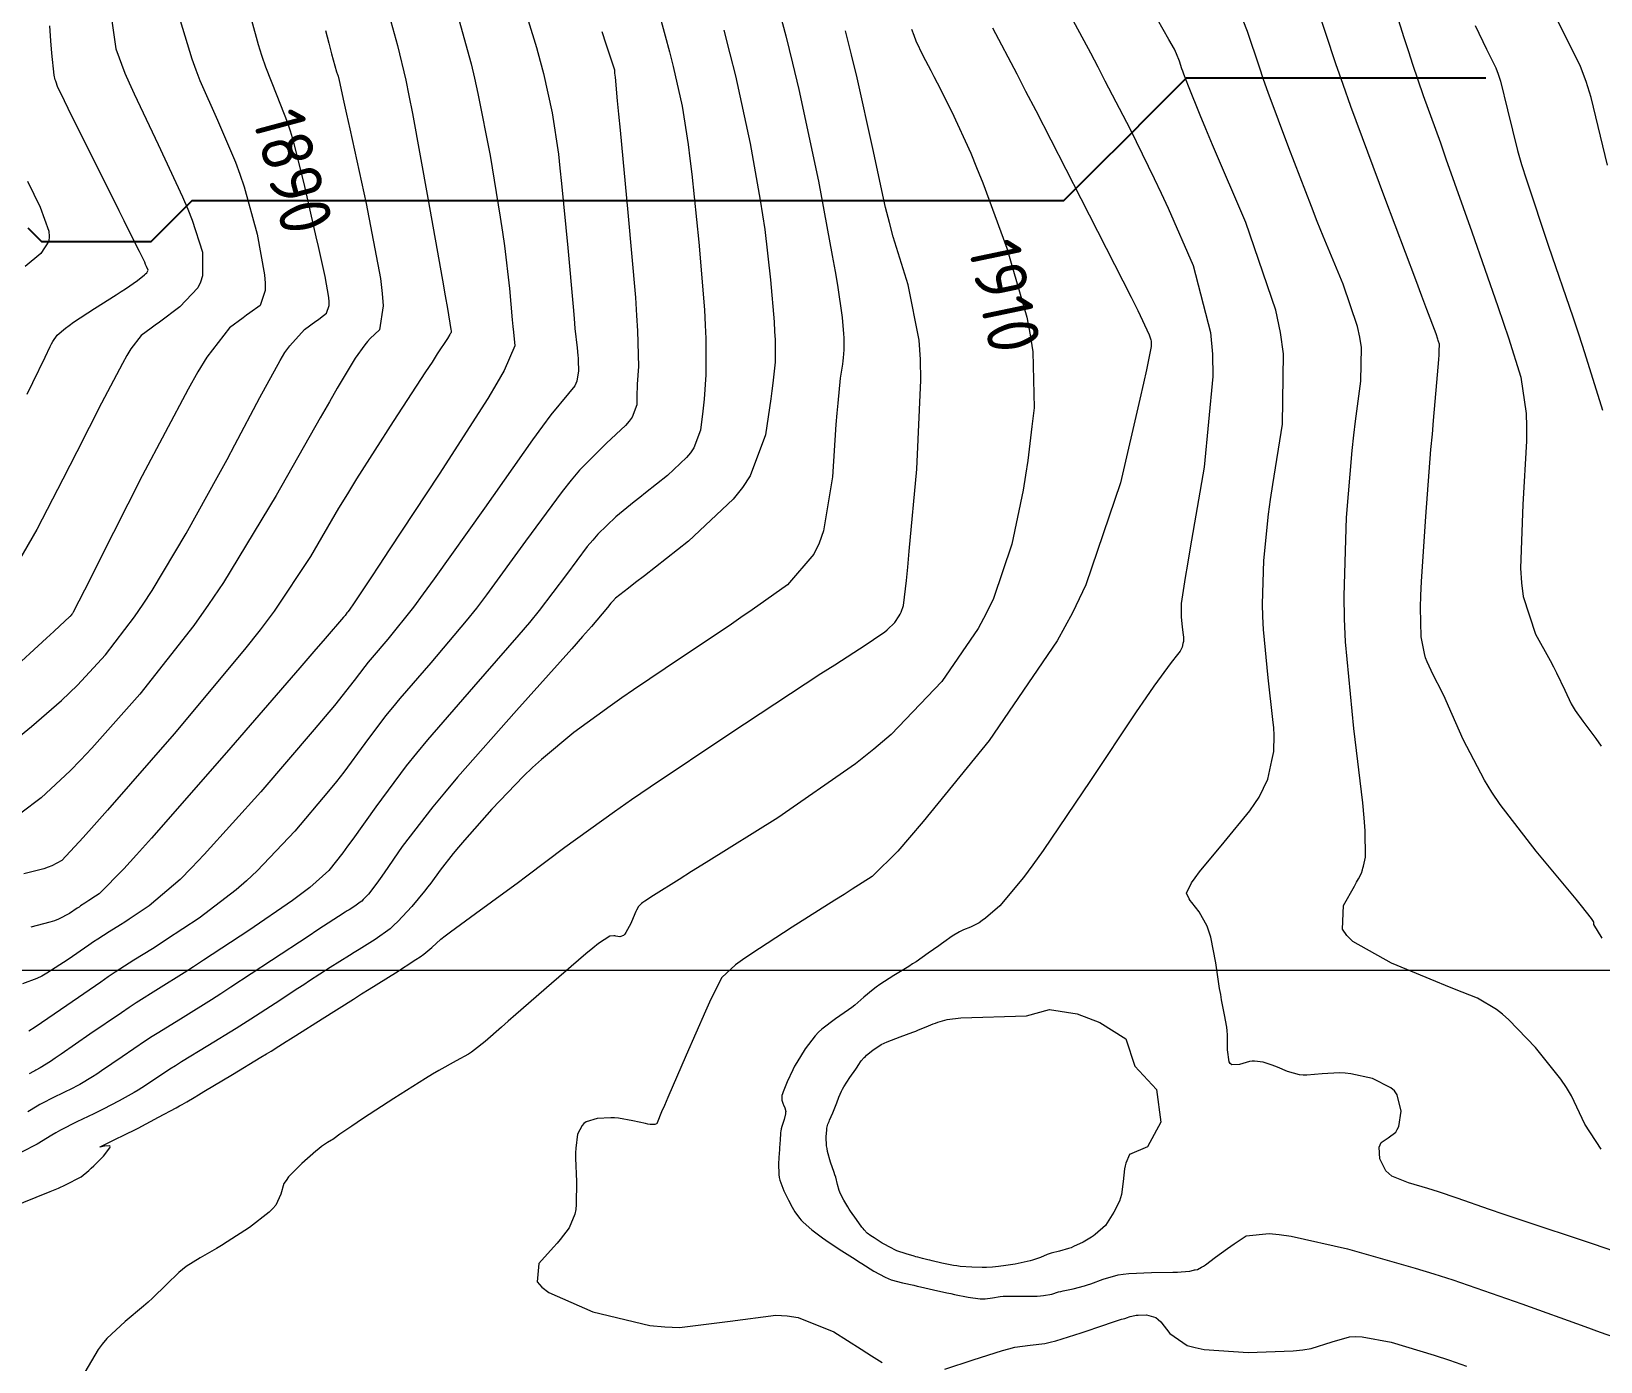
# Model space of a CAD drawing. Header units: millimetres. Extents: x 837475 to 838477, y 1189012 to 1191015.
# Drawn here: x 838137.1 to 838252.3, y 1189385.2 to 1189482.8 of the extents above; entities that cross this region are included whole.
import ezdxf

# ---------------------------------------------------------------- set-up
doc = ezdxf.new("R2010")
doc.units = ezdxf.units.MM
doc.header["$LTSCALE"] = 0.3
doc.layers.add('COORD', color=253, linetype='Continuous', lineweight=20)
doc.layers.add('DRENAJE', color=5, linetype='Continuous', lineweight=25)
doc.layers.add('COTAS 10', color=7, linetype='Continuous', lineweight=9, true_color=0x6e3e2d)
doc.layers.add('COTAS INT', color=7, linetype='Continuous', lineweight=5, true_color=0x9fa19f)
doc.styles.get("Standard").update_dxf_attribs({"font": 'isocp2.shx', "bigfont": '@extfont2.shx'})

msp = doc.modelspace()

# ---------------------------------------------------------------- linework, layer by layer
at = {"layer": 'COORD'}
msp.add_line((837476.51, 1189413.87), (838476.51, 1189413.87), dxfattribs=at)
at = {"layer": 'COTAS 10'}
for points in [[(838135.25, 1189430.21), (838137.15, 1189431.75), (838139.34, 1189433.66), (838139.93, 1189434.22), (838140.52, 1189434.8), (838142.58, 1189437.02), (838144.71, 1189439.8), (838145.34, 1189440.73), (838145.99, 1189441.73), (838148.49, 1189445.91), (838150.9, 1189450.26), (838151.5, 1189451.36), (838152.07, 1189452.43), (838153.89, 1189455.91), (838155.38, 1189458.62), (838155.74, 1189459.2), (838156.09, 1189459.7), (838157.18, 1189460.89), (838158.01, 1189461.49), (838158.19, 1189461.63), (838158.36, 1189461.75), (838158.8, 1189462.09), (838158.98, 1189462.65), (838158.98, 1189462.92), (838158.95, 1189463.24), (838158.69, 1189464.79), (838158.2, 1189466.97), (838158.04, 1189467.69), (838157.87, 1189468.45), (838157.15, 1189471.61), (838156.36, 1189474.71), (838156.14, 1189475.44), (838155.93, 1189476.1), (838155.16, 1189478.03), (838154.33, 1189480.14), (838154.07, 1189480.92), (838154.05, 1189481), (838153.8, 1189481.79), (838152.75, 1189485.65)], [(838252.38, 1189416.22), (838251.79, 1189417.22), (838251.79, 1189417.35), (838251.77, 1189417.4), (838251.75, 1189417.45), (838251.61, 1189417.68), (838250.88, 1189418.6), (838250.48, 1189419.08), (838250, 1189419.67), (838247.56, 1189422.6), (838244.91, 1189426.03), (838244.3, 1189426.93), (838243.75, 1189427.81), (838242.19, 1189430.8), (838241.12, 1189433.26), (838240.87, 1189433.8), (838240.65, 1189434.28), (838239.99, 1189435.54), (838239.54, 1189436.5), (838239.44, 1189436.8), (838239.35, 1189437.11), (838239.11, 1189438.33), (838239.06, 1189440.48), (838239.09, 1189441.38), (838239.13, 1189442.4), (838239.45, 1189447.17), (838239.83, 1189452.09), (838239.93, 1189453.21), (838240.01, 1189454.22), (838240.25, 1189456.99), (838240.4, 1189458.68), (838240.43, 1189459.02), (838240.44, 1189459.3), (838240.45, 1189459.82), (838240.38, 1189460.02), (838240.36, 1189460.09), (838240.33, 1189460.18), (838240.2, 1189460.56), (838239.53, 1189462.36), (838239.16, 1189463.34), (838238.71, 1189464.53), (838236.44, 1189470.56), (838233.96, 1189477.26), (838233.39, 1189478.87), (838232.86, 1189480.38), (838231.36, 1189484.92)], [(838179, 1189482.77), (838179.29, 1189481.86), (838179.53, 1189481.13), (838179.91, 1189479.94), (838179.92, 1189479.83), (838179.93, 1189479.77), (838179.93, 1189479.71), (838179.96, 1189479.41), (838180.12, 1189477.67), (838180.21, 1189476.7), (838180.33, 1189475.51), (838180.9, 1189469.47), (838181.45, 1189463.23), (838181.54, 1189461.91), (838181.61, 1189460.78), (838181.67, 1189458.17), (838181.59, 1189456.87), (838181.58, 1189456.56), (838181.57, 1189456.26), (838181.55, 1189455.36), (838181.21, 1189454.46), (838180.99, 1189454.17), (838180.73, 1189453.85), (838179.33, 1189452.55), (838177.36, 1189450.57), (838176.74, 1189449.83), (838176.07, 1189449.01), (838173.39, 1189445.35), (838170.54, 1189441.43), (838169.79, 1189440.44), (838169.04, 1189439.5), (838166.44, 1189436.42), (838164.16, 1189433.81), (838163.62, 1189433.15), (838163.12, 1189432.53), (838161.61, 1189430.5), (838160.05, 1189428.41), (838159.52, 1189427.73), (838158.94, 1189427.01), (838156.46, 1189424.08), (838153.69, 1189421.16), (838152.93, 1189420.44), (838152.17, 1189419.77), (838149.44, 1189417.69), (838147.04, 1189416.12), (838146.5, 1189415.76), (838146.01, 1189415.45), (838144.66, 1189414.6), (838143.29, 1189413.72), (838142.78, 1189413.38), (838142.22, 1189413), (838139.73, 1189411.29), (838137.41, 1189409.69), (838136.95, 1189409.39)], [(838201.71, 1189482.92), (838201.88, 1189482.48), (838202.04, 1189482.07), (838202.54, 1189481), (838203.12, 1189479.89), (838203.34, 1189479.46), (838203.59, 1189478.99), (838204.68, 1189476.86), (838206.06, 1189473.83), (838206.49, 1189472.79), (838206.66, 1189472.37), (838206.94, 1189471.66), (838208.72, 1189466.86), (838210.18, 1189461.79), (838210.43, 1189460.5), (838210.61, 1189459.25), (838210.71, 1189455.14), (838210.55, 1189453.77), (838210.25, 1189451.28), (838210.08, 1189450.2), (838209.9, 1189449.11), (838209.08, 1189445.14), (838207.72, 1189441.14), (838207.2, 1189440.05), (838206.61, 1189438.96), (838203.94, 1189435.06), (838200.22, 1189431.18), (838198.96, 1189430.1), (838197.61, 1189429.01), (838191.9, 1189425.06), (838186.65, 1189421.78), (838185.58, 1189421.11), (838184.67, 1189420.54), (838182.79, 1189419.36), (838182.14, 1189418.94), (838182.01, 1189418.84), (838181.9, 1189418.76), (838181.68, 1189418.56), (838181.54, 1189418.29), (838181.49, 1189418.17), (838181.42, 1189418.02), (838181.11, 1189417.31), (838180.76, 1189416.64), (838180.67, 1189416.52), (838180.58, 1189416.43), (838180.3, 1189416.32), (838180.03, 1189416.38), (838179.95, 1189416.39), (838179.88, 1189416.39), (838179.59, 1189416.38), (838178.75, 1189415.83), (838178.33, 1189415.49), (838177.82, 1189415.08), (838175.29, 1189412.91), (838172.67, 1189410.62), (838172.11, 1189410.13), (838171.62, 1189409.7), (838170.43, 1189408.64), (838169.66, 1189408.03), (838169.43, 1189407.87), (838169.2, 1189407.72), (838168.31, 1189407.23), (838167.04, 1189406.52), (838166.57, 1189406.24), (838166.05, 1189405.92), (838163.72, 1189404.46), (838161.5, 1189403.01), (838161.03, 1189402.71), (838160.64, 1189402.44), (838159.76, 1189401.83), (838159.36, 1189401.53), (838159.25, 1189401.46), (838159.16, 1189401.4), (838158.86, 1189401.23), (838158.41, 1189400.93), (838158.22, 1189400.77), (838158, 1189400.59), (838156.98, 1189399.7), (838156.01, 1189398.7), (838155.82, 1189398.45), (838155.67, 1189398.21), (838155.43, 1189397.44), (838155.07, 1189396.64), (838154.85, 1189396.39), (838154.58, 1189396.11), (838153.14, 1189395), (838151.49, 1189393.93), (838151.09, 1189393.67), (838150.71, 1189393.44), (838149.52, 1189392.76), (838148.5, 1189392.12), (838148.23, 1189391.92), (838147.96, 1189391.7), (838147.04, 1189390.81), (838146.03, 1189389.8), (838145.71, 1189389.51), (838145.37, 1189389.21), (838144.02, 1189388.1), (838142.67, 1189386.84), (838142.34, 1189386.44), (838142.03, 1189386.03), (838141.05, 1189384.37)]]:
    msp.add_lwpolyline(points, dxfattribs=at)
at = {"layer": 'COTAS INT'}
for points in [[(838190.47, 1189490), (838192.49, 1189482.44), (838192.98, 1189480.44), (838193.44, 1189478.49), (838194.88, 1189471.77), (838195.9, 1189466.31), (838196.11, 1189465.15), (838196.28, 1189464.14), (838196.63, 1189461.77), (838196.73, 1189460.56), (838196.75, 1189460.29), (838196.76, 1189460.05), (838196.76, 1189459.41), (838196.7, 1189458.81), (838196.67, 1189458.59), (838196.64, 1189458.35), (838196.49, 1189457.32), (838196.3, 1189455.49), (838196.24, 1189454.76), (838196.17, 1189453.92), (838195.92, 1189450.07), (838195.25, 1189446.12), (838194.93, 1189445.22), (838194.54, 1189444.4), (838192.62, 1189442.16), (838190.02, 1189440.31), (838189.2, 1189439.75), (838188.33, 1189439.15), (838184.83, 1189436.82), (838181.32, 1189434.46), (838180.45, 1189433.85), (838179.61, 1189433.26), (838176.94, 1189431.31), (838174.56, 1189429.34), (838173.91, 1189428.74), (838173.25, 1189428.12), (838170.91, 1189425.68), (838168.91, 1189423.42), (838168.48, 1189422.91), (838168.09, 1189422.45), (838167.14, 1189421.22), (838166.44, 1189420.26), (838166.22, 1189419.98), (838165.99, 1189419.68), (838165.06, 1189418.54), (838164.03, 1189417.44), (838163.74, 1189417.17), (838163.45, 1189416.91), (838162.36, 1189416.13), (838161.19, 1189415.39), (838160.83, 1189415.17), (838160.47, 1189414.95), (838159.07, 1189414.06), (838157.55, 1189413.09), (838157.12, 1189412.81), (838156.68, 1189412.52), (838155.03, 1189411.44), (838153.24, 1189410.28), (838152.71, 1189409.94), (838152.17, 1189409.6), (838150.07, 1189408.32), (838148.14, 1189407.14), (838147.7, 1189406.86), (838147.29, 1189406.6), (838146.17, 1189405.86), (838145.24, 1189405.25), (838144.96, 1189405.08), (838144.68, 1189404.91), (838143.57, 1189404.29), (838142.39, 1189403.67), (838142.05, 1189403.5), (838141.72, 1189403.33), (838140.48, 1189402.74), (838139.26, 1189402.13), (838138.94, 1189401.95), (838138.63, 1189401.77), (838137.55, 1189401.1), (838136.42, 1189400.51)], [(838182.19, 1189487.75), (838183.64, 1189482.45), (838183.95, 1189481.26), (838184.23, 1189480.19), (838184.89, 1189477.29), (838185.33, 1189474.47), (838185.46, 1189473.44), (838185.59, 1189472.3), (838186.11, 1189467.29), (838186.52, 1189462.33), (838186.58, 1189461.22), (838186.63, 1189460.22), (838186.63, 1189457.57), (838186.49, 1189455.78), (838186.44, 1189455.33), (838186.4, 1189454.9), (838186.22, 1189453.5), (838185.73, 1189452.21), (838185.49, 1189451.85), (838185.2, 1189451.49), (838183.8, 1189450.17), (838182.19, 1189448.9), (838181.77, 1189448.57), (838181.37, 1189448.25), (838180.03, 1189447.15), (838178.71, 1189445.87), (838178.32, 1189445.43), (838177.92, 1189444.96), (838176.4, 1189442.92), (838174.39, 1189440.26), (838173.68, 1189439.4), (838172.91, 1189438.48), (838169.58, 1189434.68), (838166.2, 1189430.79), (838165.39, 1189429.81), (838164.64, 1189428.88), (838162.4, 1189425.87), (838160.73, 1189423.5), (838160.34, 1189422.97), (838159.98, 1189422.49), (838158.96, 1189421.2), (838157.57, 1189419.95), (838156.97, 1189419.5), (838156.29, 1189419), (838153.09, 1189416.79), (838149.77, 1189414.61), (838149.02, 1189414.12), (838148.34, 1189413.68), (838146.46, 1189412.51), (838144.83, 1189411.48), (838144.3, 1189411.13), (838143.74, 1189410.75), (838141.42, 1189409.17), (838139.32, 1189407.71), (838138.89, 1189407.42), (838138.53, 1189407.18), (838137.79, 1189406.7), (838137.47, 1189406.53), (838137.38, 1189406.49), (838137.29, 1189406.44), (838136.96, 1189406.28)], [(838236.35, 1189487.09), (838237.84, 1189482.32), (838238.17, 1189481.28), (838238.47, 1189480.37), (838239.26, 1189478.05), (838240.16, 1189475.59), (838240.52, 1189474.58), (838240.93, 1189473.42), (838242.83, 1189468.05), (838244.73, 1189462.58), (838245.14, 1189461.36), (838245.51, 1189460.27), (838246.43, 1189457.4), (838246.82, 1189454.72), (838246.85, 1189453.76), (838246.85, 1189452.7), (838246.56, 1189448.04), (838246.4, 1189443.37), (838246.48, 1189442.29), (838246.6, 1189441.3), (838247.49, 1189438.53), (838248.57, 1189436.59), (838248.82, 1189436.13), (838249.04, 1189435.7), (838249.64, 1189434.42), (838250.12, 1189433.42), (838250.26, 1189433.17), (838250.41, 1189432.93), (838250.97, 1189432.16), (838251.93, 1189430.88), (838252.32, 1189430.32)], [(838172.98, 1189485.58), (838174.2, 1189481.58), (838174.47, 1189480.59), (838174.71, 1189479.67), (838175.35, 1189476.8), (838175.8, 1189473.75), (838175.92, 1189472.72), (838176.04, 1189471.6), (838176.5, 1189466.89), (838176.88, 1189462.56), (838176.96, 1189461.7), (838177.02, 1189460.97), (838177.17, 1189459.54), (838177.24, 1189458.97), (838177.25, 1189458.79), (838177.26, 1189458.61), (838177.27, 1189457.85), (838177.16, 1189457.1), (838177.09, 1189456.92), (838177, 1189456.75), (838176.54, 1189456.2), (838175.24, 1189454.62), (838174.63, 1189453.79), (838173.9, 1189452.8), (838170.37, 1189447.79), (838166.7, 1189442.6), (838165.89, 1189441.49), (838165.17, 1189440.52), (838163.3, 1189438.17), (838162.13, 1189436.83), (838161.85, 1189436.49), (838161.6, 1189436.17), (838160.82, 1189435.14), (838159.38, 1189433.31), (838158.69, 1189432.5), (838157.89, 1189431.54), (838153.96, 1189426.97), (838149.82, 1189422.36), (838148.89, 1189421.39), (838148.05, 1189420.54), (838145.78, 1189418.59), (838144.31, 1189417.62), (838143.98, 1189417.41), (838143.68, 1189417.21), (838142.85, 1189416.69), (838142.01, 1189416.15), (838141.7, 1189415.95), (838141.36, 1189415.72), (838139.84, 1189414.67), (838138.26, 1189413.66), (838137.89, 1189413.44), (838137.54, 1189413.26), (838136.48, 1189412.87)], [(838212.78, 1189485.03), (838214.84, 1189481.19), (838215.38, 1189480.16), (838215.91, 1189479.14), (838217.75, 1189475.59), (838219.53, 1189471.96), (838220.04, 1189470.89), (838220.54, 1189469.79), (838222.39, 1189465.59), (838223.65, 1189460.66), (838223.79, 1189459.09), (838223.82, 1189457.45), (838223.18, 1189450.79), (838222.16, 1189444.86), (838221.96, 1189443.68), (838221.8, 1189442.7), (838221.51, 1189440.79), (838221.5, 1189440.15), (838221.5, 1189439.96), (838221.51, 1189439.77), (838221.58, 1189439.07), (838221.65, 1189438.46), (838221.66, 1189438.33), (838221.67, 1189438.22), (838221.66, 1189437.99), (838221.63, 1189437.85), (838221.57, 1189437.58), (838221.42, 1189437.28), (838221.34, 1189437.17), (838221.24, 1189437.04), (838220.76, 1189436.45), (838219.49, 1189434.71), (838218.9, 1189433.85), (838218.21, 1189432.83), (838214.85, 1189427.79), (838211.38, 1189422.67), (838210.62, 1189421.6), (838209.94, 1189420.68), (838208.2, 1189418.6), (838207.14, 1189417.7), (838206.9, 1189417.51), (838206.68, 1189417.35), (838206.04, 1189417.03), (838205.53, 1189416.84), (838205.38, 1189416.77), (838205.24, 1189416.7), (838204.7, 1189416.36), (838204.09, 1189415.94), (838203.91, 1189415.81), (838203.71, 1189415.67), (838202.94, 1189415.12), (838202.06, 1189414.5), (838201.79, 1189414.33), (838201.51, 1189414.15), (838200.42, 1189413.48), (838199.38, 1189412.82), (838199.13, 1189412.64), (838198.9, 1189412.47), (838198.22, 1189411.89), (838197.56, 1189411.3), (838197.34, 1189411.14), (838197.1, 1189410.96), (838196.13, 1189410.3), (838195.13, 1189409.55), (838194.88, 1189409.32), (838194.65, 1189409.07), (838193.9, 1189408.1), (838193.29, 1189407.09), (838193.14, 1189406.82), (838193, 1189406.57), (838192.58, 1189405.68), (838192.3, 1189404.96), (838192.25, 1189404.8), (838192.21, 1189404.67), (838192.2, 1189404.33), (838192.27, 1189404.11), (838192.3, 1189404.05), (838192.32, 1189403.99), (838192.42, 1189403.77), (838192.49, 1189403.51), (838192.48, 1189403.42), (838192.48, 1189403.33), (838192.38, 1189402.93), (838192.26, 1189402.55), (838192.23, 1189402.47), (838192.21, 1189402.4), (838192.15, 1189402.24), (838192.12, 1189402.05), (838192.11, 1189401.97), (838192.1, 1189401.88), (838192.07, 1189401.43), (838192.03, 1189400.84), (838192.02, 1189400.66), (838192, 1189400.47), (838191.95, 1189399.7), (838191.97, 1189398.89), (838192.01, 1189398.67), (838192.06, 1189398.46), (838192.34, 1189397.69), (838192.7, 1189397), (838192.78, 1189396.83), (838192.87, 1189396.66), (838193.15, 1189396.15), (838193.49, 1189395.68), (838193.62, 1189395.53), (838193.77, 1189395.39), (838194.4, 1189394.83), (838195.19, 1189394.24), (838195.42, 1189394.07), (838195.66, 1189393.9), (838196.61, 1189393.28), (838197.57, 1189392.66), (838197.83, 1189392.5), (838198.08, 1189392.34), (838198.95, 1189391.8), (838199.78, 1189391.35), (838200.01, 1189391.25), (838200.23, 1189391.16), (838201.05, 1189390.93), (838201.88, 1189390.75), (838202.13, 1189390.7), (838202.38, 1189390.65), (838203.33, 1189390.43), (838204.31, 1189390.2), (838204.59, 1189390.14), (838204.86, 1189390.08), (838205.86, 1189389.89), (838206.74, 1189389.76), (838206.95, 1189389.75), (838207.13, 1189389.75), (838207.65, 1189389.82), (838208.23, 1189389.93), (838208.45, 1189389.95), (838208.7, 1189389.96), (838209.81, 1189389.96), (838210.93, 1189389.96), (838211.18, 1189389.98), (838211.41, 1189390), (838212.01, 1189390.11), (838212.51, 1189390.26), (838212.68, 1189390.3), (838212.85, 1189390.35), (838213.58, 1189390.5), (838214.4, 1189390.71), (838214.63, 1189390.78), (838214.87, 1189390.86), (838215.77, 1189391.2), (838216.87, 1189391.51), (838217.24, 1189391.57), (838217.65, 1189391.62), (838219.33, 1189391.7), (838220.9, 1189391.71), (838221.23, 1189391.72), (838221.51, 1189391.74), (838222.13, 1189391.8), (838222.41, 1189391.86), (838222.47, 1189391.88), (838222.53, 1189391.89), (838222.71, 1189391.92), (838222.99, 1189392.07), (838223.13, 1189392.16), (838223.28, 1189392.26), (838224.02, 1189392.81), (838224.91, 1189393.46), (838225.15, 1189393.63), (838225.4, 1189393.8), (838226.28, 1189394.37), (838227.96, 1189394.56), (838228.7, 1189394.49), (838229.57, 1189394.36), (838233.71, 1189393.43), (838238.67, 1189392.02), (838240.05, 1189391.59), (838241.44, 1189391.15), (838246.49, 1189389.39), (838251.12, 1189387.72), (838252.24, 1189387.32), (838253.29, 1189386.95)], [(838252.33, 1189400.75), (838251.13, 1189402.57), (838250.14, 1189404.66), (838249.77, 1189405.26), (838249.35, 1189405.88), (838247.5, 1189408.2), (838245.55, 1189410.22), (838245.08, 1189410.64), (838244.63, 1189411), (838243.25, 1189411.83), (838241.55, 1189412.49), (838240.9, 1189412.75), (838240.18, 1189413.04), (838236.93, 1189414.38), (838234.1, 1189415.97), (838233.65, 1189416.43), (838233.34, 1189416.89), (838233.4, 1189418.61), (838234.21, 1189420.05), (838234.37, 1189420.33), (838234.5, 1189420.57), (838234.73, 1189421), (838234.81, 1189421.24), (838234.84, 1189421.36), (838234.87, 1189421.5), (838235.03, 1189422.17), (838235.01, 1189424.11), (838234.94, 1189425.05), (838234.83, 1189426.16), (838234.18, 1189431.61), (838233.57, 1189437.98), (838233.49, 1189439.67), (838233.45, 1189441.34), (838233.63, 1189447.09), (838234.05, 1189452), (838234.16, 1189453.13), (838234.28, 1189454.17), (838234.68, 1189457.09), (838234.72, 1189459.57), (838234.61, 1189460.32), (838234.45, 1189461.11), (838233.39, 1189464.21), (838231.92, 1189467.74), (838231.49, 1189468.81), (838231.06, 1189469.91), (838229.4, 1189474.21), (838227.89, 1189478.28), (838227.55, 1189479.24), (838227.24, 1189480.13), (838226.37, 1189482.76), (838225.41, 1189485.2)], [(838148.04, 1189483.57), (838148.9, 1189480.75), (838149.19, 1189479.95), (838149.5, 1189479.16), (838150.8, 1189476.25), (838152.12, 1189473.18), (838152.44, 1189472.28), (838152.75, 1189471.37), (838153.7, 1189467.89), (838154.24, 1189464.89), (838154.28, 1189464.28), (838154.28, 1189463.76), (838153.91, 1189462.66), (838153.16, 1189462.11), (838152.93, 1189461.94), (838152.68, 1189461.75), (838151.66, 1189461.02), (838150.01, 1189458.86), (838149.36, 1189457.79), (838148.63, 1189456.51), (838145.27, 1189450.14), (838142.12, 1189443.92), (838141.51, 1189442.72), (838141.02, 1189441.75), (838140.21, 1189440.14), (838140.15, 1189440.04), (838140.13, 1189440.02), (838140.11, 1189440), (838140.06, 1189439.93), (838140.01, 1189439.87), (838140, 1189439.86), (838139.98, 1189439.84), (838139.93, 1189439.8), (838139.21, 1189439.14), (838138.78, 1189438.74), (838138.25, 1189438.25), (838135.47, 1189435.69)], [(838143.02, 1189483.72), (838143.34, 1189481.48), (838143.99, 1189479.7), (838144.3, 1189478.99), (838144.67, 1189478.18), (838146.44, 1189474.47), (838148.23, 1189470.62), (838148.61, 1189469.73), (838148.94, 1189468.91), (838149.7, 1189466.56), (838149.7, 1189464.82), (838149.55, 1189464.37), (838149.34, 1189463.95), (838148.03, 1189462.55), (838146.53, 1189461.44), (838146.21, 1189461.2), (838145.92, 1189460.99), (838145.18, 1189460.45), (838144.44, 1189459.48), (838144.15, 1189458.99), (838143.81, 1189458.4), (838142.28, 1189455.49), (838140.46, 1189451.92), (838139.95, 1189450.92), (838139.44, 1189449.91), (838137.53, 1189446.22), (838135.52, 1189442.74)], [(838163.38, 1189483.94), (838164, 1189481.72), (838164.6, 1189479.18), (838164.83, 1189478.06), (838165.09, 1189476.75), (838166.23, 1189470.52), (838167.29, 1189464.52), (838167.49, 1189463.37), (838167.66, 1189462.43), (838167.92, 1189460.89), (838167.93, 1189460.79), (838167.93, 1189460.77), (838167.94, 1189460.75), (838167.94, 1189460.7), (838167.9, 1189460.62), (838167.87, 1189460.57), (838167.84, 1189460.52), (838167.66, 1189460.24), (838166.92, 1189459.1), (838166.53, 1189458.5), (838166.06, 1189457.78), (838163.69, 1189454.15), (838161, 1189449.93), (838160.33, 1189448.84), (838159.68, 1189447.78), (838157.61, 1189444.24), (838154.94, 1189440.22), (838153.92, 1189438.86), (838152.77, 1189437.4), (838147.61, 1189431.22), (838142.72, 1189425.61), (838141.74, 1189424.51), (838140.93, 1189423.6), (838139.37, 1189421.93), (838138.64, 1189421.53), (838138.36, 1189421.43), (838138.04, 1189421.32), (838136.59, 1189420.95)], [(838168.49, 1189483.65), (838169.4, 1189480.38), (838169.65, 1189479.33), (838169.9, 1189478.21), (838170.79, 1189473.66), (838171.54, 1189469.14), (838171.71, 1189468.04), (838171.85, 1189467.02), (838172.21, 1189463.89), (838172.41, 1189461.61), (838172.46, 1189461.12), (838172.5, 1189460.7), (838172.62, 1189459.68), (838171.83, 1189457.87), (838171.29, 1189456.95), (838170.62, 1189455.83), (838167.06, 1189450.27), (838163.39, 1189444.71), (838162.65, 1189443.59), (838162.04, 1189442.66), (838160.81, 1189440.82), (838160.44, 1189440.29), (838160.36, 1189440.18), (838160.29, 1189440.09), (838160.16, 1189439.91), (838160.1, 1189439.85), (838160.09, 1189439.83), (838160.08, 1189439.82), (838160.04, 1189439.77), (838158.7, 1189438.22), (838157.87, 1189437.26), (838156.84, 1189436.07), (838151.45, 1189429.86), (838145.95, 1189423.57), (838144.84, 1189422.33), (838143.93, 1189421.32), (838142.12, 1189419.48), (838141.58, 1189419.13), (838141.46, 1189419.05), (838141.35, 1189418.98), (838141.05, 1189418.79), (838140.74, 1189418.59), (838140.63, 1189418.51), (838140.5, 1189418.43), (838139.94, 1189418.04), (838139.12, 1189417.62), (838138.82, 1189417.5), (838138.5, 1189417.4), (838137.1, 1189417.02)], [(838258.08, 1189391.59), (838251.75, 1189393.76), (838246.29, 1189395.58), (838245.13, 1189395.97), (838244.12, 1189396.31), (838241.75, 1189397.14), (838240.37, 1189397.61), (838239.98, 1189397.74), (838239.59, 1189397.86), (838238.17, 1189398.26), (838236.97, 1189398.76), (838236.73, 1189398.95), (838236.52, 1189399.15), (838236.07, 1189400.04), (838236.04, 1189400.9), (838236.09, 1189401.07), (838236.17, 1189401.23), (838236.69, 1189401.57), (838237.25, 1189401.98), (838237.36, 1189402.18), (838237.46, 1189402.41), (838237.64, 1189403.54), (838237.35, 1189404.74), (838237.15, 1189405.01), (838236.89, 1189405.25), (838235.54, 1189405.92), (838233.94, 1189406.27), (838233.53, 1189406.32), (838233.13, 1189406.35), (838231.84, 1189406.27), (838230.73, 1189406.17), (838230.45, 1189406.18), (838230.18, 1189406.2), (838229.31, 1189406.44), (838228.56, 1189406.75), (838228.37, 1189406.83), (838228.17, 1189406.9), (838227.52, 1189407.12), (838226.88, 1189407.21), (838226.7, 1189407.2), (838226.51, 1189407.18), (838225.79, 1189406.95), (838225.21, 1189406.92), (838225.1, 1189407.02), (838225.01, 1189407.16), (838224.9, 1189408.04), (838224.89, 1189409.14), (838224.87, 1189409.43), (838224.85, 1189409.7), (838224.69, 1189410.6), (838224.47, 1189411.7), (838224.4, 1189412.09), (838224.32, 1189412.53), (838224.04, 1189414.42), (838223.67, 1189416.31), (838223.54, 1189416.73), (838223.4, 1189417.11), (838222.82, 1189418.15), (838222.28, 1189418.83), (838222.17, 1189418.98), (838222.08, 1189419.12), (838221.88, 1189419.52), (838222.25, 1189420.28), (838222.52, 1189420.65), (838222.85, 1189421.09), (838224.66, 1189423.26), (838226.53, 1189425.57), (838226.9, 1189426.1), (838227.22, 1189426.58), (838227.85, 1189427.9), (838228.16, 1189429.26), (838228.31, 1189429.93), (838228.33, 1189431.11), (838228.29, 1189431.65), (838228.23, 1189432.28), (838227.88, 1189435.34), (838227.54, 1189438.88), (838227.5, 1189439.82), (838227.47, 1189440.74), (838227.57, 1189443.94), (838227.92, 1189447.35), (838228.06, 1189448.41), (838228.22, 1189449.51), (838228.93, 1189453.94), (838229.02, 1189459.1), (838228.79, 1189460.67), (838228.44, 1189462.31), (838226.24, 1189468.75), (838223.81, 1189474.45), (838223.32, 1189475.62), (838222.9, 1189476.62), (838222.03, 1189478.75), (838221.7, 1189479.63), (838221.63, 1189479.84), (838221.56, 1189480.03), (838221.37, 1189480.59), (838221.17, 1189481.12), (838221.09, 1189481.29), (838221, 1189481.47), (838220.59, 1189482.18), (838219.77, 1189483.64)], [(838252.78, 1189472.94), (838251.59, 1189477.92), (838251.21, 1189479.1), (838250.81, 1189480.2), (838249.18, 1189483.45)], [(838135.55, 1189396.44), (838138.51, 1189397.63), (838139.12, 1189397.89), (838139.64, 1189398.12), (838140.78, 1189398.71), (838141.36, 1189399.18), (838141.53, 1189399.34), (838141.71, 1189399.51), (838142.42, 1189400.23), (838142.88, 1189400.83), (838142.91, 1189400.92), (838142.89, 1189400.99), (838142.49, 1189400.96), (838142.15, 1189400.88), (838142.18, 1189400.91), (838142.27, 1189400.96), (838143.02, 1189401.33), (838144.22, 1189401.91), (838144.59, 1189402.09), (838144.97, 1189402.29), (838146.46, 1189403.08), (838147.75, 1189403.78), (838148, 1189403.91), (838148.2, 1189404.02), (838148.54, 1189404.21), (838149.07, 1189404.53), (838149.39, 1189404.73), (838149.79, 1189404.97), (838151.88, 1189406.23), (838153.98, 1189407.49), (838154.38, 1189407.74), (838154.72, 1189407.94), (838155.3, 1189408.29), (838155.84, 1189408.64), (838156.15, 1189408.83), (838156.53, 1189409.08), (838158.48, 1189410.31), (838160.77, 1189411.76), (838161.36, 1189412.13), (838161.93, 1189412.49), (838163.85, 1189413.69), (838165.35, 1189414.65), (838165.67, 1189414.86), (838165.93, 1189415.05), (838166.52, 1189415.55), (838167.19, 1189416.14), (838167.5, 1189416.39), (838167.88, 1189416.68), (838169.72, 1189418.03), (838172.07, 1189419.75), (838172.77, 1189420.27), (838173.49, 1189420.8), (838176.27, 1189422.9), (838179.91, 1189425.53), (838181.16, 1189426.4), (838182.53, 1189427.34), (838188.38, 1189431.25), (838193.91, 1189434.88), (838195.07, 1189435.64), (838196.08, 1189436.29), (838198.38, 1189437.77), (838199.47, 1189438.51), (838199.72, 1189438.69), (838199.93, 1189438.86), (838200.48, 1189439.39), (838200.81, 1189439.87), (838200.88, 1189440.01), (838200.95, 1189440.14), (838201.12, 1189440.63), (838201.34, 1189442.46), (838201.44, 1189443.45), (838201.55, 1189444.63), (838202.11, 1189450.63), (838202.41, 1189457.17), (838202.37, 1189458.7), (838202.28, 1189460.1), (838201.48, 1189464.16), (838200.37, 1189467.68), (838200.09, 1189468.74), (838199.81, 1189469.85), (838198.87, 1189474.16), (838197.73, 1189479.37), (838197.32, 1189481.04), (838196.88, 1189482.81)], [(838158.71, 1189482.83), (838158.95, 1189481.89), (838159.16, 1189481.11), (838159.52, 1189479.8), (838159.6, 1189479.61), (838159.62, 1189479.55), (838159.64, 1189479.48), (838159.72, 1189479.17), (838160.07, 1189477.58), (838160.26, 1189476.69), (838160.5, 1189475.62), (838161.69, 1189470.14), (838162.74, 1189464.63), (838162.88, 1189463.53), (838162.95, 1189462.62), (838162.68, 1189460.87), (838161.99, 1189460.22), (838161.8, 1189460), (838161.6, 1189459.77), (838160.9, 1189458.79), (838159.58, 1189456.59), (838159, 1189455.58), (838158.32, 1189454.4), (838155.09, 1189448.71), (838151.22, 1189442.32), (838150.14, 1189440.71), (838149.06, 1189439.16), (838145.09, 1189434.12), (838141.56, 1189430.16), (838140.74, 1189429.28), (838139.99, 1189428.51), (838137.86, 1189426.52), (838136.37, 1189425.4)], [(838136.82, 1189456.15), (838137.25, 1189457), (838138.14, 1189458.86), (838138.51, 1189459.65), (838138.61, 1189459.83), (838138.71, 1189460), (838139.03, 1189460.47), (838139.64, 1189461), (838139.91, 1189461.19), (838140.23, 1189461.42), (838141.77, 1189462.42), (838143.36, 1189463.43), (838143.72, 1189463.67), (838144.05, 1189463.88), (838144.92, 1189464.49), (838145.43, 1189464.89), (838145.52, 1189464.98), (838145.6, 1189465.05), (838145.7, 1189465.24), (838145.58, 1189465.52), (838145.52, 1189465.66), (838145.45, 1189465.82), (838145.06, 1189466.62), (838144.27, 1189468.21), (838143.94, 1189468.86), (838143.57, 1189469.61), (838141.83, 1189473.09), (838140.15, 1189476.44), (838139.83, 1189477.1), (838139.56, 1189477.66), (838139.06, 1189478.71), (838138.95, 1189479.03), (838138.92, 1189479.12), (838138.89, 1189479.22), (838138.8, 1189479.56), (838138.64, 1189481.18), (838138.57, 1189482.08), (838138.49, 1189483.18)], [(838187.95, 1189482.86), (838188.39, 1189481.13), (838188.79, 1189479.51), (838189.88, 1189474.53), (838190.61, 1189470.39), (838190.78, 1189469.3), (838190.94, 1189468.22), (838191.37, 1189464.53), (838191.63, 1189461.45), (838191.67, 1189460.75), (838191.7, 1189460.14), (838191.7, 1189458.49), (838191.54, 1189456.95), (838191.47, 1189456.4), (838191.39, 1189455.79), (838191.01, 1189453.16), (838189.87, 1189450.14), (838189.31, 1189449.29), (838188.64, 1189448.45), (838185.35, 1189445.36), (838182.11, 1189442.82), (838181.47, 1189442.32), (838180.95, 1189441.91), (838180, 1189441.17), (838179.79, 1189440.96), (838179.73, 1189440.89), (838179.66, 1189440.81), (838179.41, 1189440.48), (838178.23, 1189439.09), (838177.57, 1189438.35), (838176.78, 1189437.46), (838172.72, 1189432.93), (838168.41, 1189428.03), (838167.45, 1189426.9), (838166.59, 1189425.86), (838164.35, 1189422.94), (838163.01, 1189421.02), (838162.73, 1189420.61), (838162.47, 1189420.26), (838161.87, 1189419.46), (838161.49, 1189419.05), (838161.38, 1189418.95), (838161.27, 1189418.86), (838160.87, 1189418.57), (838160.44, 1189418.3), (838160.31, 1189418.22), (838160.17, 1189418.14), (838159.66, 1189417.81), (838158.58, 1189417.1), (838158.09, 1189416.78), (838157.51, 1189416.4), (838154.76, 1189414.58), (838151.77, 1189412.62), (838151.04, 1189412.15), (838150.36, 1189411.71), (838148.27, 1189410.41), (838146.49, 1189409.31), (838146, 1189409), (838145.52, 1189408.68), (838143.8, 1189407.51), (838142.28, 1189406.48), (838141.93, 1189406.25), (838141.61, 1189406.04), (838140.68, 1189405.49), (838139.93, 1189405.1), (838139.72, 1189404.99), (838139.51, 1189404.89), (838138.72, 1189404.51), (838137.95, 1189404.12), (838137.75, 1189404.01), (838137.55, 1189403.9), (838136.87, 1189403.47)], [(838207.66, 1189483.02), (838209.43, 1189479.66), (838210.09, 1189478.38), (838210.83, 1189476.95), (838214.14, 1189470.51), (838217.22, 1189464.45), (838217.82, 1189463.26), (838218.31, 1189462.28), (838219.16, 1189460.51), (838219.27, 1189460.13), (838219.29, 1189460.04), (838219.31, 1189459.94), (838219.31, 1189459.64), (838218.95, 1189457.94), (838218.73, 1189456.96), (838218.46, 1189455.77), (838217.04, 1189449.64), (838214.5, 1189442.15), (838213.52, 1189440.09), (838212.41, 1189438.05), (838207.41, 1189430.74), (838202.56, 1189424.79), (838201.56, 1189423.6), (838200.7, 1189422.62), (838198.82, 1189420.74), (838197.36, 1189419.82), (838196.77, 1189419.44), (838196.09, 1189419.02), (838192.96, 1189417.04), (838189.93, 1189415.06), (838189.32, 1189414.63), (838188.81, 1189414.26), (838187.79, 1189413.33), (838187.16, 1189412.1), (838186.9, 1189411.54), (838186.59, 1189410.87), (838185.18, 1189407.65), (838183.84, 1189404.54), (838183.58, 1189403.95), (838183.38, 1189403.47), (838183.06, 1189402.68), (838183.04, 1189402.64), (838183.02, 1189402.63), (838183, 1189402.61), (838182.87, 1189402.56), (838182.53, 1189402.56), (838182.37, 1189402.58), (838182.19, 1189402.62), (838181.27, 1189402.82), (838180.21, 1189403.01), (838179.92, 1189403.03), (838179.64, 1189403.04), (838178.65, 1189403), (838177.85, 1189402.74), (838177.68, 1189402.62), (838177.54, 1189402.49), (838177.2, 1189401.83), (838177.08, 1189400.82), (838177.07, 1189400.46), (838177.06, 1189400.07), (838177.13, 1189398.38), (838177.12, 1189396.69), (838177.08, 1189396.31), (838177.01, 1189395.96), (838176.6, 1189394.98), (838175.94, 1189394.12), (838175.71, 1189393.84), (838175.45, 1189393.55), (838174.38, 1189392.35), (838174.25, 1189391), (838174.59, 1189390.62), (838175.11, 1189390.23), (838178.34, 1189388.8), (838182.51, 1189387.81), (838183.62, 1189387.7), (838184.7, 1189387.66), (838188.41, 1189388.12), (838191.75, 1189388.56), (838192.59, 1189388.52), (838193.4, 1189388.4), (838196.02, 1189387.34), (838198.02, 1189386.06), (838198.44, 1189385.8), (838198.79, 1189385.57), (838199.55, 1189385.09)], [(838243.07, 1189483.21), (838243.9, 1189481.47), (838244.6, 1189480.08), (838244.77, 1189479.62), (838244.93, 1189479.11), (838245.44, 1189477), (838246.17, 1189474.03), (838246.48, 1189473), (838246.83, 1189471.87), (838248.46, 1189467), (838250.24, 1189461.82), (838250.68, 1189460.49), (838251.1, 1189459.21), (838252.41, 1189454.98)], [(838136.86, 1189471.78), (838137.78, 1189469.86), (838138.41, 1189468.1), (838138.45, 1189467.71), (838138.42, 1189467.36), (838137.83, 1189466.46), (838136.67, 1189465.52)], [(838217.74, 1189400.41), (838217.71, 1189400.34), (838217.45, 1189399.72), (838217.4, 1189399.51), (838217.35, 1189399.3), (838217.25, 1189398.38), (838217.12, 1189397.42), (838217.05, 1189397.17), (838216.97, 1189396.93), (838216.57, 1189396.12), (838215.95, 1189395.15), (838215.2, 1189394.47), (838215.07, 1189394.37), (838214.93, 1189394.28), (838214.3, 1189393.92), (838213.6, 1189393.59), (838213.42, 1189393.51), (838213.23, 1189393.44), (838212.58, 1189393.25), (838211.97, 1189393.1), (838211.82, 1189393.05), (838211.67, 1189393), (838211.17, 1189392.8), (838210.6, 1189392.6), (838210.41, 1189392.54), (838210.2, 1189392.49), (838209.32, 1189392.31), (838208.47, 1189392.18), (838208.28, 1189392.15), (838208.1, 1189392.12), (838207.65, 1189392.07), (838207.22, 1189392.05), (838207.07, 1189392.05), (838206.89, 1189392.06), (838206.14, 1189392.08), (838205.28, 1189392.14), (838205.04, 1189392.17), (838204.8, 1189392.21), (838203.95, 1189392.37), (838203.22, 1189392.55), (838203.06, 1189392.59), (838202.91, 1189392.62), (838202.52, 1189392.72), (838202.17, 1189392.81), (838202.04, 1189392.85), (838201.9, 1189392.89), (838201.31, 1189393.05), (838200.64, 1189393.29), (838200.45, 1189393.38), (838200.26, 1189393.47), (838199.57, 1189393.85), (838198.97, 1189394.23), (838198.85, 1189394.31), (838198.74, 1189394.38), (838198.47, 1189394.57), (838198.25, 1189394.81), (838198.17, 1189394.91), (838198.08, 1189395.02), (838197.67, 1189395.58), (838197.24, 1189396.2), (838197.14, 1189396.35), (838197.04, 1189396.51), (838196.74, 1189397.01), (838196.51, 1189397.47), (838196.46, 1189397.59), (838196.41, 1189397.72), (838196.28, 1189398.16), (838196.15, 1189398.68), (838196.09, 1189398.85), (838196.04, 1189399.03), (838195.78, 1189399.79), (838195.56, 1189400.58), (838195.52, 1189400.79), (838195.48, 1189400.99), (838195.46, 1189401.65), (838195.5, 1189402.17), (838195.51, 1189402.27), (838195.52, 1189402.37), (838195.57, 1189402.58), (838195.66, 1189402.78), (838195.69, 1189402.86), (838195.93, 1189403.4), (838196.14, 1189403.9), (838196.19, 1189404.03), (838196.23, 1189404.15), (838196.38, 1189404.55), (838196.58, 1189405), (838196.66, 1189405.15), (838196.75, 1189405.31), (838197.19, 1189405.99), (838197.63, 1189406.62), (838197.73, 1189406.77), (838197.81, 1189406.89), (838198.03, 1189407.22), (838198.24, 1189407.47), (838198.33, 1189407.55), (838198.42, 1189407.64), (838198.87, 1189408.01), (838199.49, 1189408.41), (838199.7, 1189408.51), (838199.92, 1189408.62), (838200.87, 1189408.99), (838201.8, 1189409.33), (838202.02, 1189409.41), (838202.22, 1189409.49), (838202.79, 1189409.72), (838203.31, 1189409.93), (838203.47, 1189409.99), (838203.64, 1189410.05), (838204.33, 1189410.25), (838205.34, 1189410.39), (838210.16, 1189410.52), (838211.85, 1189410.98), (838213.87, 1189410.68), (838215.53, 1189410.03), (838217.43, 1189408.84), (838218.09, 1189406.83), (838219.69, 1189405.11), (838220.02, 1189402.73), (838219.03, 1189400.92), (838217.71, 1189400.34)], [(838204.17, 1189384.59), (838206.23, 1189385.28), (838208.38, 1189385.97), (838208.86, 1189386.1), (838209.29, 1189386.21), (838210.43, 1189386.36), (838211.49, 1189386.49), (838211.88, 1189386.57), (838212.3, 1189386.68), (838214.16, 1189387.27), (838215.9, 1189387.86), (838216.25, 1189387.98), (838216.54, 1189388.08), (838217.13, 1189388.26), (838217.36, 1189388.31), (838217.43, 1189388.33), (838217.5, 1189388.36), (838217.75, 1189388.45), (838218.09, 1189388.54), (838218.21, 1189388.56), (838218.35, 1189388.57), (838218.95, 1189388.59), (838219.64, 1189388.38), (838219.82, 1189388.25), (838220.01, 1189388.08), (838220.67, 1189387.21), (838221.95, 1189386.34), (838222.53, 1189386.18), (838223.2, 1189386.04), (838226.42, 1189385.83), (838229.71, 1189385.95), (838230.43, 1189386.02), (838231.05, 1189386.12), (838232.59, 1189386.61), (838233.85, 1189386.97), (838234.29, 1189386.99), (838234.79, 1189386.97), (838236.92, 1189386.58), (838240.07, 1189385.62), (838241.2, 1189385.25), (838242.44, 1189384.82)]]:
    msp.add_lwpolyline(points, dxfattribs=at)
at = {"layer": 'DRENAJE'}
msp.add_polyline3d([(838243.86, 1189479.33, 0), (838221.87, 1189479.33, 0), (838220.87, 1189478.33, 0), (838218.87, 1189476.33, 0), (838217.87, 1189475.33, 0), (838216.87, 1189474.33, 0), (838215.87, 1189473.33, 0), (838214.87, 1189472.33, 0), (838213.87, 1189471.33, 0), (838212.87, 1189470.33, 0), (838148.9, 1189470.33, 0), (838147.9, 1189469.33, 0), (838146.9, 1189468.33, 0), (838145.9, 1189467.33, 0), (838137.9, 1189467.33, 0), (838136.9, 1189468.33, 0)], dxfattribs=at)

# ---------------------------------------------------------------- texts
at = {"layer": 'COTAS 10', "char_height": 3.8, "attachment_point": 7}
for s, insert, rotation in [('1890', (838153.31, 1189476.4), 285.0534), ('1910', (838205.84, 1189467), 281.8218)]:
    msp.add_mtext(s, dxfattribs=dict(at, insert=insert, rotation=rotation))

doc.saveas('drawing.dxf')
